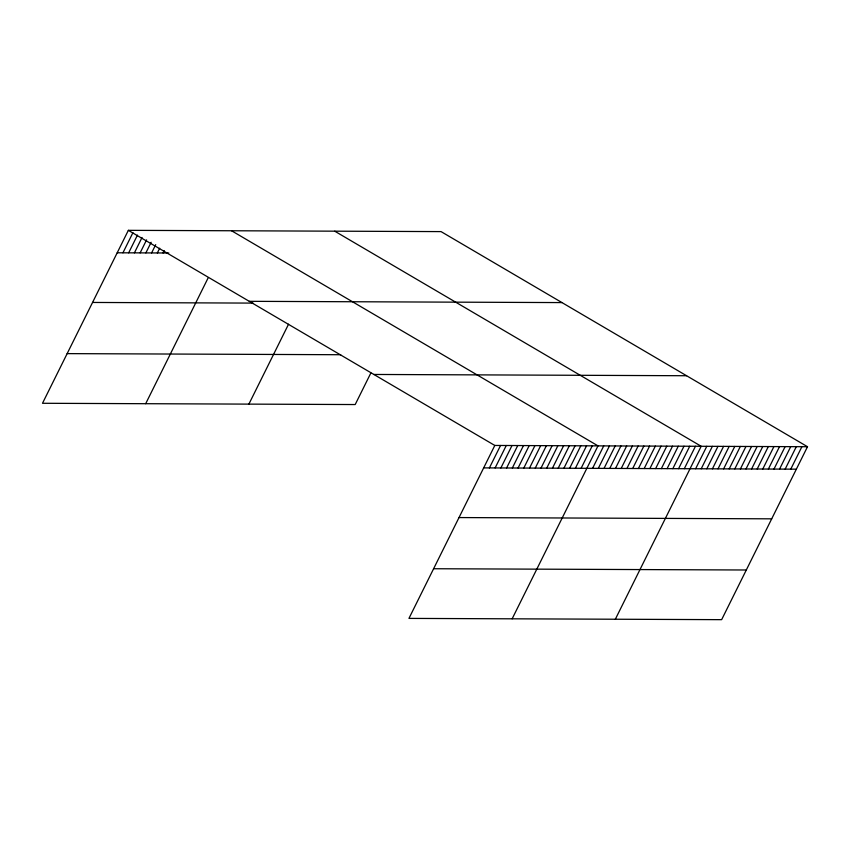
<?xml version="1.0" encoding="UTF-8"?>
<svg xmlns="http://www.w3.org/2000/svg" width="850" height="850" viewBox="0 0 850 850"><rect width="100%" height="100%" fill="white"/><g stroke="black" fill="none" stroke-linecap="round" stroke-linejoin="round"><path stroke-width="1.27" d="M807.5 446.717L494.806 445.453L408.956 618.396L721.65 619.661L807.5 446.717L441.044 231.604L128.35 230.339L42.5 403.283L355.194 404.547L370.876 372.948M122.942 252.811L132.908 232.719M128.669 252.833L137.466 235.11M134.406 252.854L142.035 237.49M140.133 252.875L146.593 239.881M145.871 252.896L151.151 242.271M151.608 252.928L155.709 244.651M157.335 252.949L159.683 248.221M163.072 252.971L164.241 250.612M145.69 403.697L208.069 278.035M248.88 404.122L288.543 324.222M489.398 467.925L500.544 445.474M495.125 467.946L506.271 445.496M500.862 467.967L512.008 445.517M506.6 467.989L517.735 445.538M512.327 468.01L523.472 445.57M518.064 468.031L529.199 445.591M523.791 468.063L534.937 445.612M529.529 468.084L540.674 445.634M535.256 468.106L546.401 445.655M540.993 468.127L552.139 445.676M546.72 468.148L557.866 445.708M552.457 468.18L563.603 445.729M558.184 468.201L569.33 445.751M563.922 468.223L575.067 445.772M569.659 468.244L580.794 445.793M575.386 468.265L586.532 445.825M581.124 468.297L592.259 445.846M512.146 618.811L597.996 445.868L231.54 230.754M592.588 468.339L603.734 445.889M598.315 468.361L609.461 445.91M604.053 468.382L615.198 445.942M609.779 468.414L620.925 445.963M615.517 468.435L626.662 445.984M621.244 468.456L632.389 446.006M626.981 468.478L638.127 446.027M632.719 468.499L643.854 446.059M638.446 468.531L649.591 446.08M644.183 468.552L655.318 446.101M649.91 468.573L661.056 446.123M655.648 468.594L666.793 446.144M661.374 468.616L672.52 446.165M667.112 468.637L678.258 446.197M672.839 468.669L683.984 446.218M678.576 468.69L689.722 446.239M684.303 468.711L695.449 446.261M615.336 619.236L701.186 446.282L334.73 231.179M695.64 468.754L706.775 446.314M701.229 468.786L712.374 446.335M706.828 468.807L717.974 446.356M712.428 468.828L723.562 446.377M718.016 468.849L729.162 446.399M723.616 468.871L734.761 446.42M729.215 468.892L740.35 446.441M734.804 468.913L745.949 446.473M740.403 468.934L751.549 446.494M745.992 468.966L757.138 446.516M751.591 468.987L762.737 446.537M757.191 469.009L768.336 446.558M762.779 469.03L773.925 446.579M768.379 469.051L779.524 446.601M773.978 469.072L785.113 446.632M779.567 469.094L790.713 446.654M785.166 469.126L796.312 446.675M790.766 469.147L801.901 446.696M117.204 252.79L168.799 252.992M249.284 301.325L561.977 302.589M92.554 302.451L253.066 303.099M67.15 353.621L340.68 354.726M373.873 374.457L686.566 375.732M483.661 467.893L796.354 469.168M459.011 517.565L771.704 518.829M433.606 568.735L746.3 569.999M128.35 230.339L494.806 445.453"/></g></svg>
